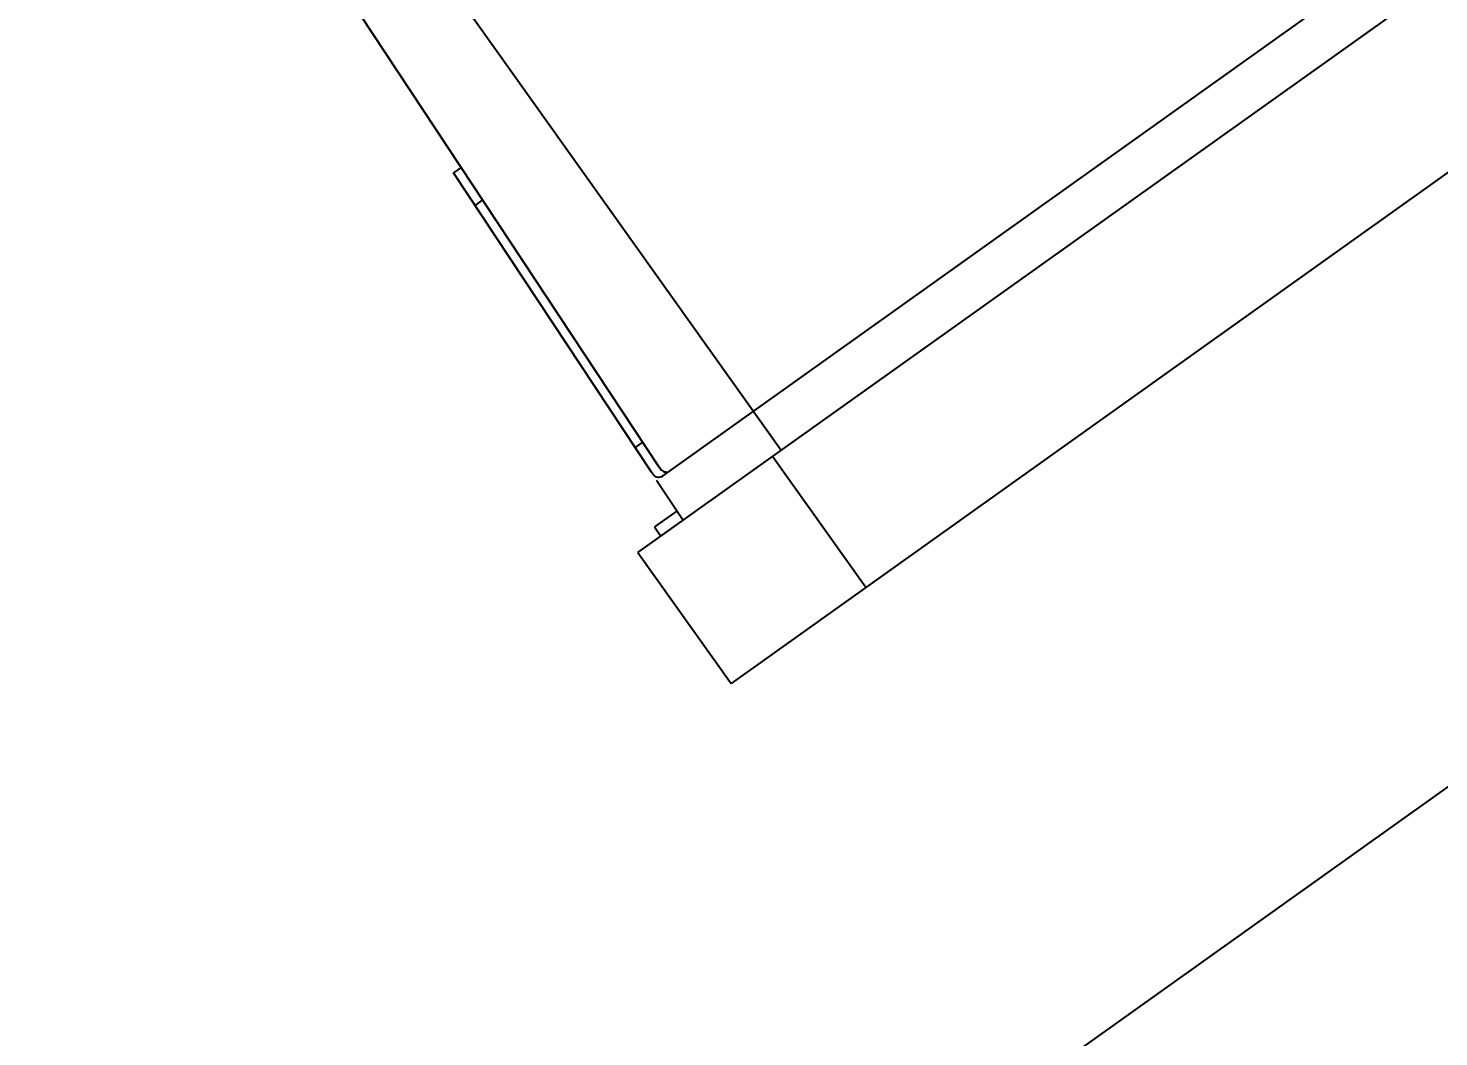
# Model space of a CAD drawing. Header units: feet. Extents: x 2321988 to 2329858, y 6722724 to 6730499.
# Drawn here: x 2326100.993 to 2326102.001, y 6726883.458 to 6726884.178 of the extents above; entities that cross this region are included whole.
import ezdxf

# ---------------------------------------------------------------- set-up
doc = ezdxf.new("R2010")
doc.units = ezdxf.units.FT
doc.header["$MEASUREMENT"] = 0
doc.header["$PDSIZE"] = 5
doc.layers.add('BESS Dimensions', color=3, linetype='Continuous')
doc.layers.add('C-BESS-EQUIPMENT', color=255, linetype='Continuous')
doc.styles.add('TG_DIMS', font='arial.ttf')
doc.dimstyles.new('TG-PROPOSED-ANNO', dxfattribs={"dimtxt": 0.1, "dimasz": 0.1, "dimexe": 0.05, "dimexo": 0.05, "dimgap": 0.02, "dimtad": 0, "dimtih": 1, "dimtoh": 1, "dimdsep": 46, "dimtxsty": 'TG_DIMS', "dimcen": 0, "dimclrd": 256, "dimclre": 256, "dimclrt": 256, "dimaunit": 1, "dimadec": 6, "dimazin": 2, "dimtfac": 1, "dimtofl": 0, "dimtmove": 1, "dimatfit": 3, "dimfxl": 1, "dimtolj": 1, "dimtzin": 0, "dimarcsym": 0})

# ---------------------------------------------------------------- blocks, each defined once
blk = doc.blocks.new('Midpoint Site Plan$0$A$Cc1a3344c')
at = {"linetype": 'Continuous'}
for p, q in [((4275.75, 229.42), (4275.75, 795.42)), ((4310.75, 795.42), (4310.75, 229.42)), ((4265.32, 243.46), (4265.32, 778.22)), ((4275.75, 267.73), (4113.32, 267.73)), ((4310.75, 265.42), (4275.75, 265.42)), ((4108.92, 249.35), (4263.25, 243.96)), ((4185.12, 246.69), (4185.12, 244.69)), ((4193.65, 244.39), (4193.65, 246.39)), ((4263.25, 241.96), (4185.12, 244.69)), ((4256.8, 244.18), (4256.8, 242.18)), ((4265.27, 241.89), (4275.75, 241.52)), ((4273.32, 241.61), (4273.32, 235.6)), ((4273.32, 235.6), (4275.75, 235.52)), ((4275.75, 229.42), (4310.75, 229.42))]:
    blk.add_line(p, q, dxfattribs=at)
blk.add_arc((4263.42, 246.93), 4.97, 267.9575, 270.7513, dxfattribs=at)
for points, knots in [([(4263.25, 243.96), (4263.46, 243.95), (4263.85, 243.96), (4264.23, 244.05), (4264.4, 244.11)], [0, 0, 0, 0, 0.542313, 1, 1, 1, 1]), ([(4265.32, 243.46), (4265.32, 243.05), (4264.97, 242.08), (4263.96, 241.96), (4263.49, 241.96)], [0, 0, 0, 0, 0.459421, 1, 1, 1, 1]), ([(4264.4, 244.11), (4264.54, 244.17), (4264.81, 244.31), (4265.01, 244.53), (4265.09, 244.65)], [0, 0, 0, 0, 0.515237, 1, 1, 1, 1])]:
    blk.add_open_spline(points, degree=3, knots=knots, dxfattribs=at)
blk = doc.blocks.new('*D109')
at = {"layer": 'BESS Dimensions', "lineweight": -2, "transparency": 16777216}
for p, q in [((2326125.1693, 6727002.8662), (2326110.2842, 6727023.7584)), ((2326105.0412, 6727013.8836), (2326040.7778, 6726968.0974)), ((2325956.6732, 6726908.1749), (2326020.9365, 6726953.961)), ((2325960.5127, 6726885.5523), (2325945.6276, 6726906.4444))]:
    blk.add_line(p, q, dxfattribs=at)
at = {"layer": 'BESS Dimensions', "transparency": 16777216}
for points in [[(2326104.0741, 6727015.241), (2326106.0083, 6727012.5262), (2326113.1855, 6727019.6862)], [(2325955.7061, 6726909.5323), (2325957.6403, 6726906.8175), (2325948.5289, 6726902.3723)]]:
    blk.add_solid(points, dxfattribs=at)
at = {"layer": 'Defpoints', "color": 0, "transparency": 16777216}
for p in [(2326128.0706, 6726998.7941), (2325948.5289, 6726902.3723), (2325963.414, 6726881.4801)]:
    blk.add_point(p, dxfattribs=at)
at = {"layer": 'BESS Dimensions', "transparency": 16777216, "insert": (2326030.8572, 6726961.0292), "char_height": 10, "attachment_point": 5, "style": 'TG_DIMS'}
blk.add_mtext("\\A1;202.17'", dxfattribs=at)

msp = doc.modelspace()

# ---------------------------------------------------------------- linework, layer by layer
at = {"layer": 'C-BESS-EQUIPMENT'}
msp.add_lwpolyline([(2326094.5737, 6726878.3406), (2326077.7461, 6726901.9591), (2326090.777, 6726911.2433), (2326107.6046, 6726887.6248)], close=True, dxfattribs=at)

# ---------------------------------------------------------------- block references
at = {"layer": 'C-BESS-EQUIPMENT', "xscale": 0.003280839895013123, "yscale": 0.003280839895013123, "zscale": 0.003280839895013123, "rotation": 305.4689808292026}
msp.add_blockref('Midpoint Site Plan$0$A$Cc1a3344c', (2326092.6753, 6726894.792), dxfattribs=at)

# ---------------------------------------------------------------- dimensions: what is measured, and where the dimension line sits
at = {"layer": 'BESS Dimensions'}
dim = msp.add_aligned_dim(p1=(2326128.0706, 6726998.7941), p2=(2325963.414, 6726881.4801), distance=-25.6525, dimstyle='TG-PROPOSED-ANNO', override={"dimscale": 50, "dimpost": "'"}, dxfattribs=at)
dim.commit()
dim.dimension.update_dxf_attribs({"geometry": '*D109', "text_midpoint": (2326030.8572, 6726961.0292)})

doc.saveas('drawing.dxf')
